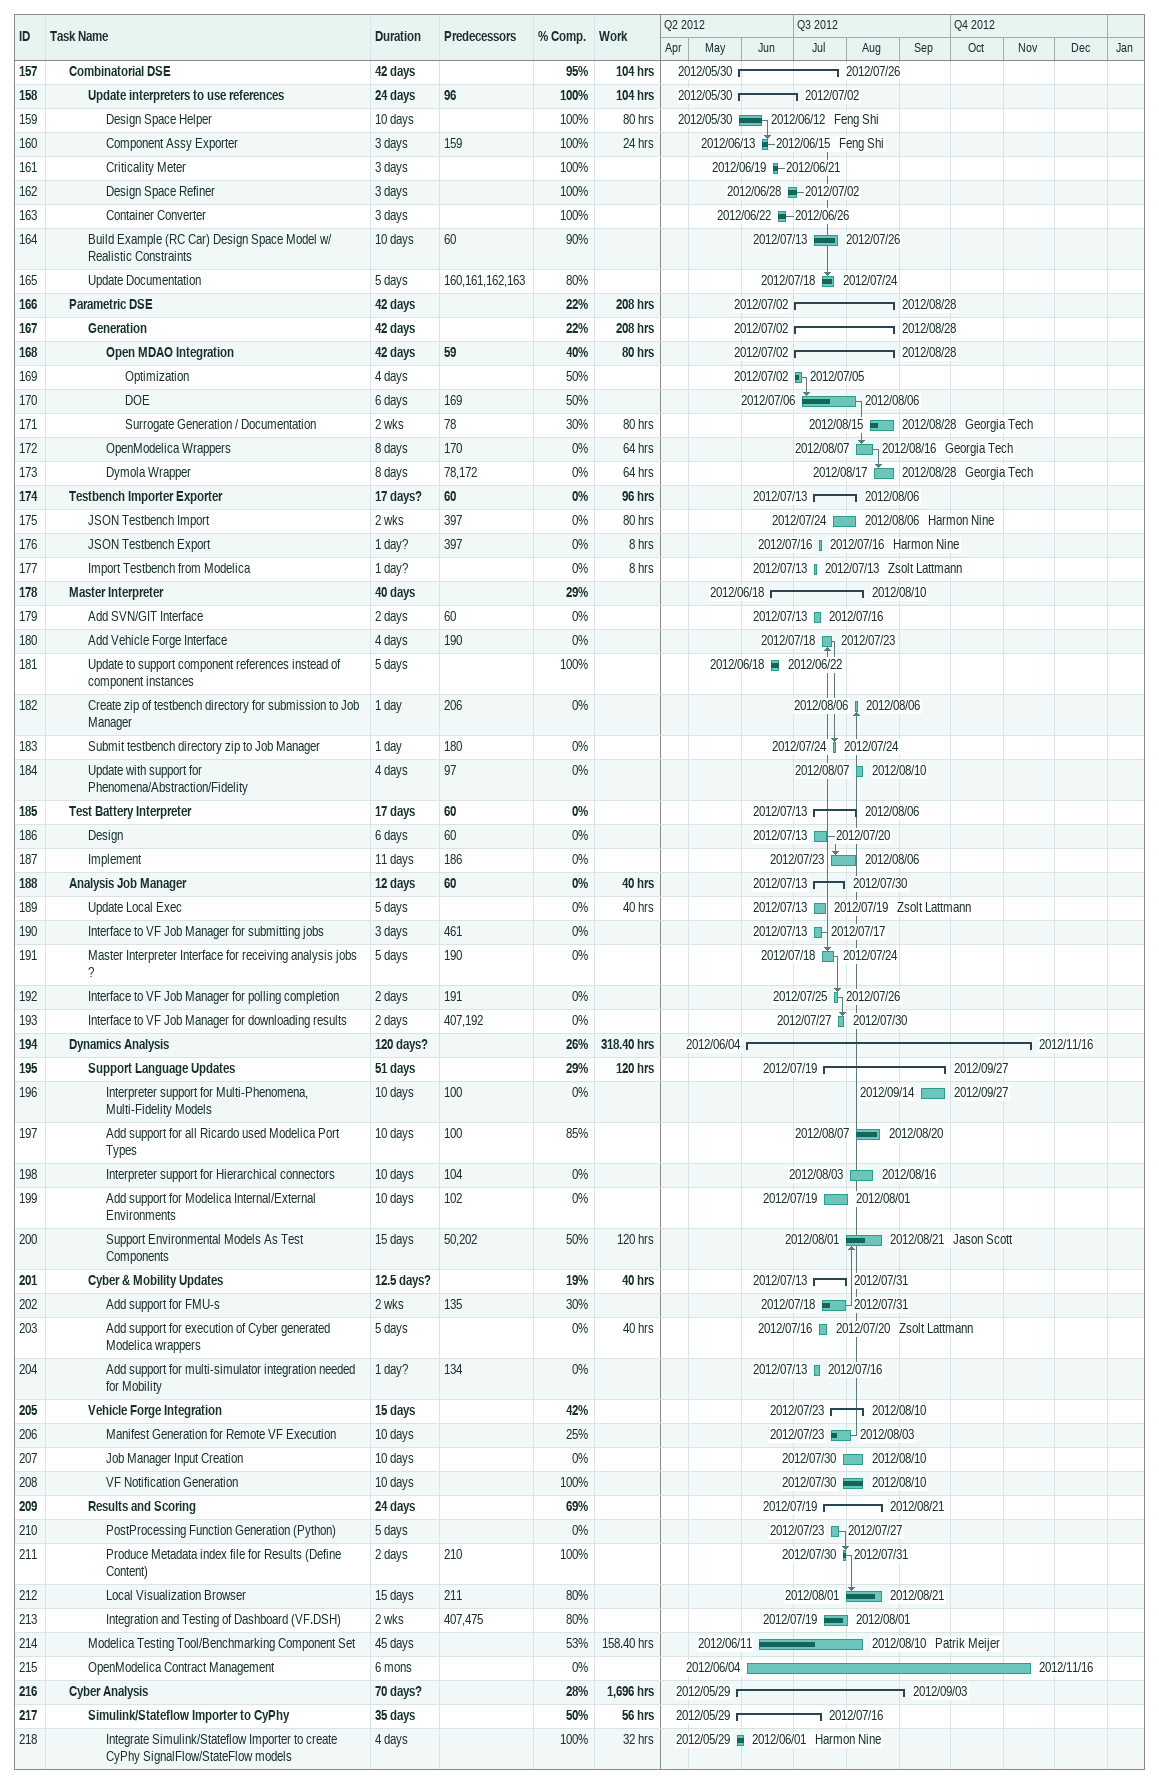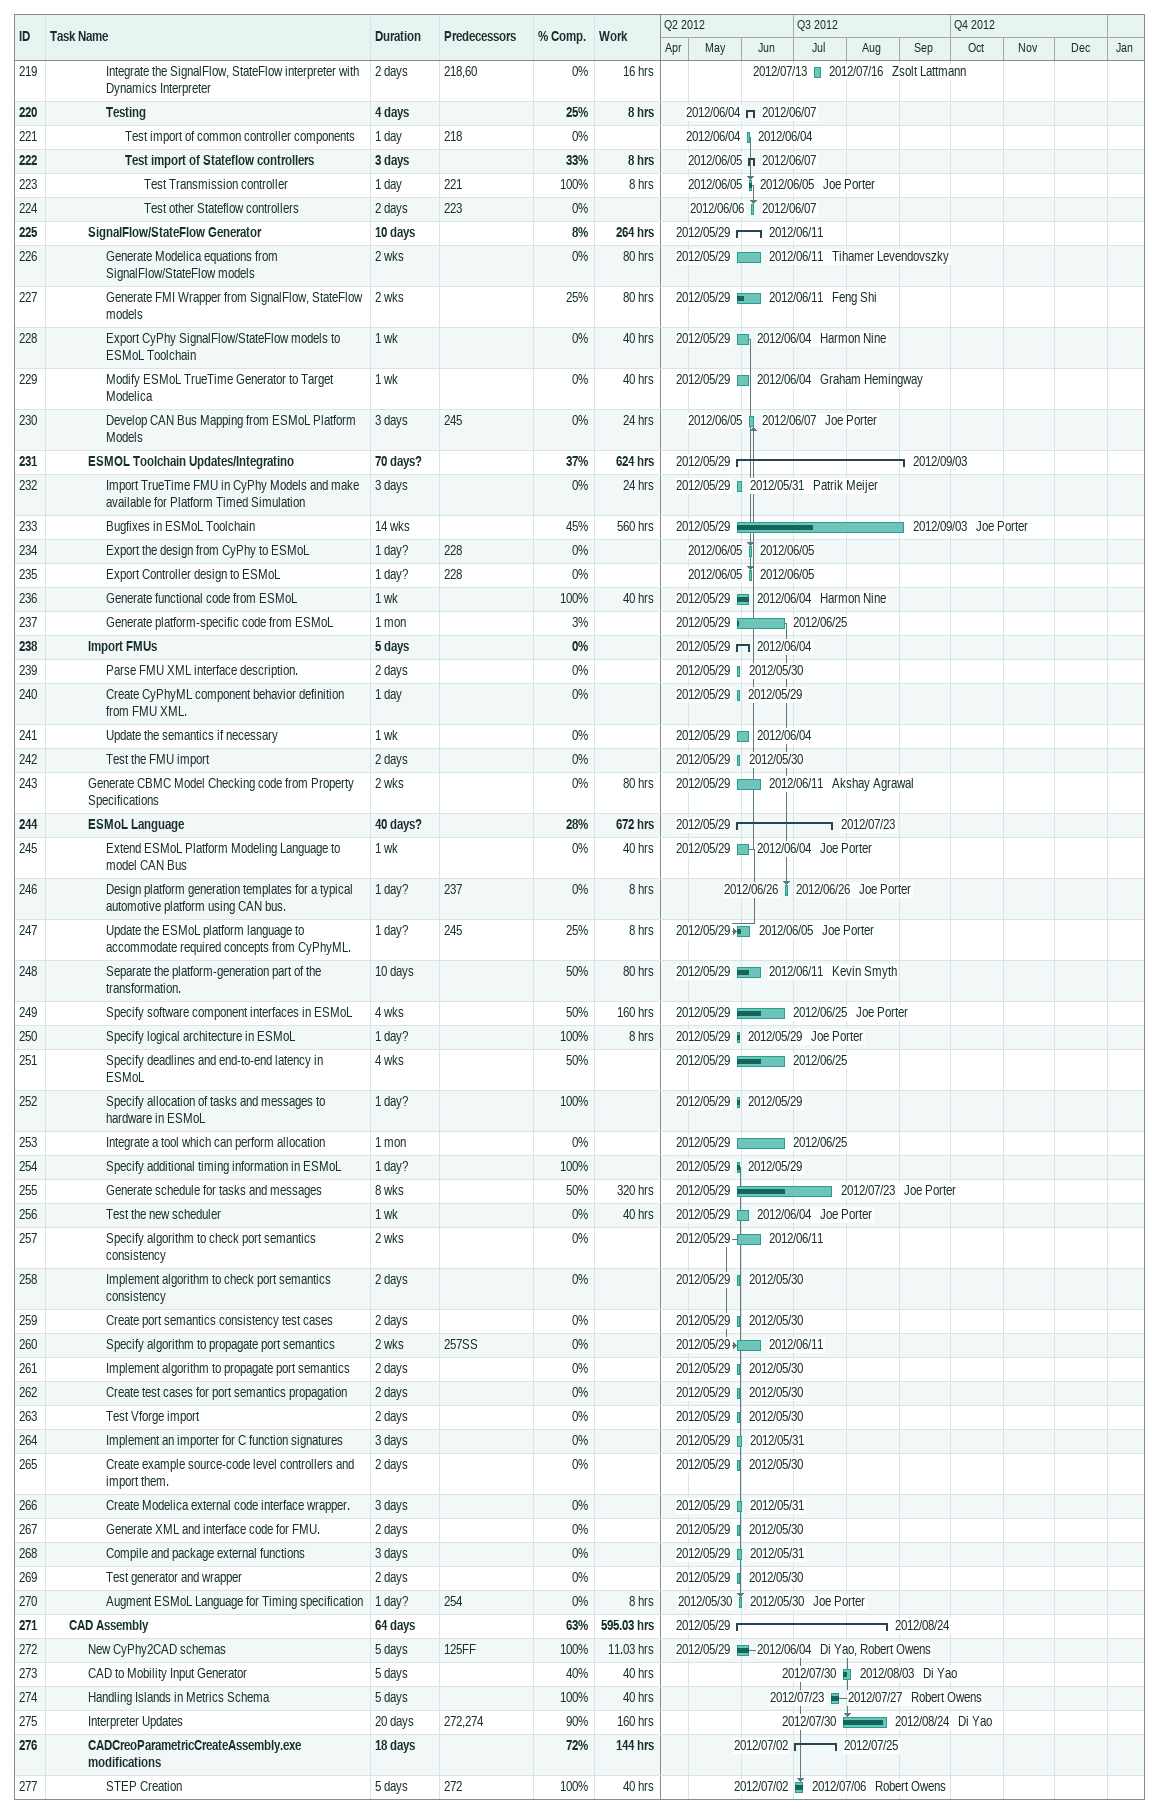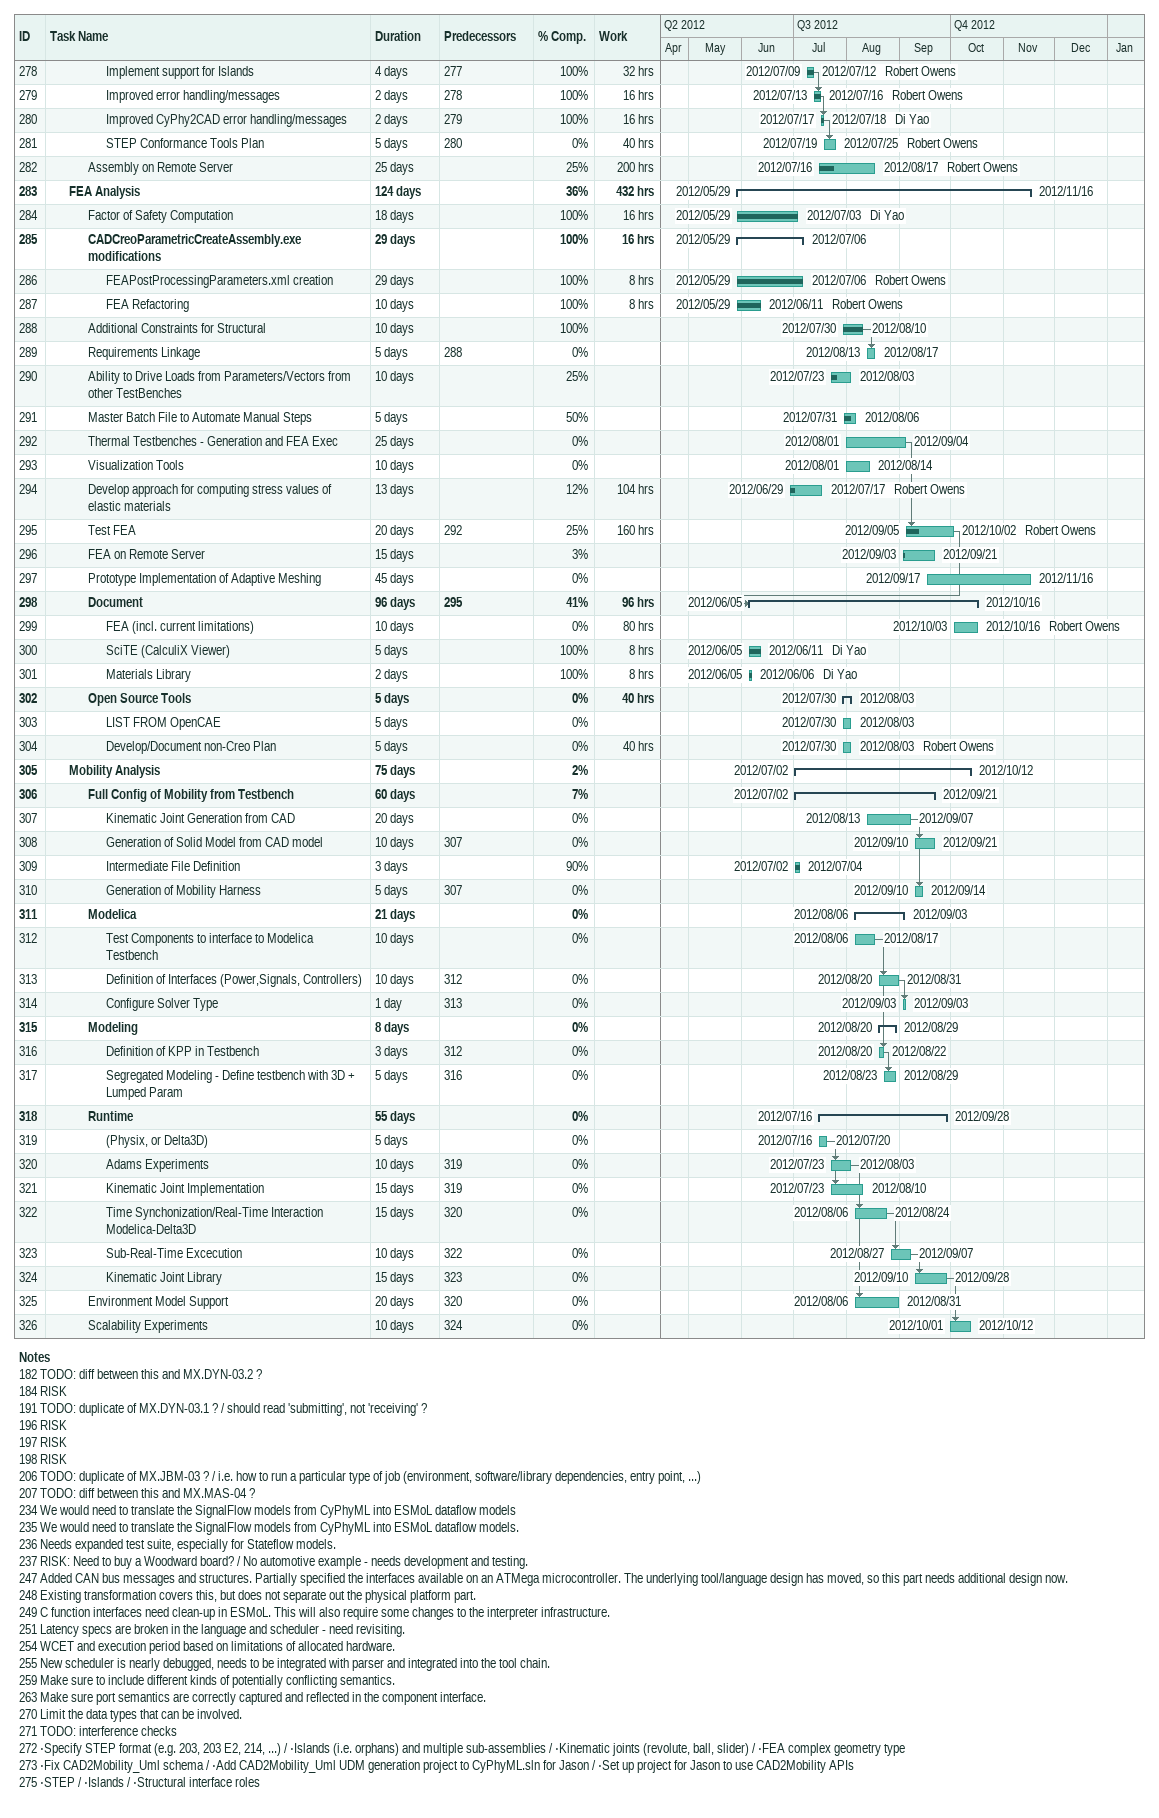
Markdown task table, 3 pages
| ID | Level | Task | Duration | Start | Finish | Predecessors | Resources | % complete | Work (h) |
|---|---|---|---|---|---|---|---|---|---|
| 157 | 2 | **Combinatorial DSE** | 42d | 2012-05-30 | 2012-07-26 |  |  | 95 | 104 |
| 158 | 3 | **Update interpreters to use references** | 24d | 2012-05-30 | 2012-07-02 | 96 |  | 100 | 104 |
| 159 | 4 | Design Space Helper | 10d | 2012-05-30 | 2012-06-12 |  | Feng Shi | 100 | 80 |
| 160 | 4 | Component Assy Exporter | 3d | 2012-06-13 | 2012-06-15 | 159 | Feng Shi | 100 | 24 |
| 161 | 4 | Criticality Meter | 3d | 2012-06-19 | 2012-06-21 |  |  | 100 |  |
| 162 | 4 | Design Space Refiner | 3d | 2012-06-28 | 2012-07-02 |  |  | 100 |  |
| 163 | 4 | Container Converter | 3d | 2012-06-22 | 2012-06-26 |  |  | 100 |  |
| 164 | 3 | Build Example (RC Car) Design Space Model w/ Realistic Constraints | 10d | 2012-07-13 | 2012-07-26 | 60 |  | 90 |  |
| 165 | 3 | Update Documentation | 5d | 2012-07-18 | 2012-07-24 | 160, 161, 162, 163 |  | 80 |  |
| 166 | 2 | **Parametric DSE** | 42d | 2012-07-02 | 2012-08-28 |  |  | 22 | 208 |
| 167 | 3 | **Generation** | 42d | 2012-07-02 | 2012-08-28 |  |  | 22 | 208 |
| 168 | 4 | **Open MDAO Integration** | 42d | 2012-07-02 | 2012-08-28 | 59 |  | 40 | 80 |
| 169 | 5 | Optimization | 4d | 2012-07-02 | 2012-07-05 |  |  | 50 |  |
| 170 | 5 | DOE | 6d | 2012-07-06 | 2012-08-06 | 169 |  | 50 |  |
| 171 | 5 | Surrogate Generation / Documentation | 2w | 2012-08-15 | 2012-08-28 | 78 | Georgia Tech | 30 | 80 |
| 172 | 4 | OpenModelica Wrappers | 8d | 2012-08-07 | 2012-08-16 | 170 | Georgia Tech | 0 | 64 |
| 173 | 4 | Dymola Wrapper | 8d | 2012-08-17 | 2012-08-28 | 78, 172 | Georgia Tech | 0 | 64 |
| 174 | 2 | **Testbench Importer Exporter** | 17d? | 2012-07-13 | 2012-08-06 | 60 |  | 0 | 96 |
| 175 | 3 | JSON Testbench Import | 2w | 2012-07-24 | 2012-08-06 | 397 | Harmon Nine | 0 | 80 |
| 176 | 3 | JSON Testbench Export | 1d? | 2012-07-16 | 2012-07-16 | 397 | Harmon Nine | 0 | 8 |
| 177 | 3 | Import Testbench from Modelica | 1d? | 2012-07-13 | 2012-07-13 |  | Zsolt Lattmann | 0 | 8 |
| 178 | 2 | **Master Interpreter** | 40d | 2012-06-18 | 2012-08-10 |  |  | 29 |  |
| 179 | 3 | Add SVN/GIT Interface | 2d | 2012-07-13 | 2012-07-16 | 60 |  | 0 |  |
| 180 | 3 | Add Vehicle Forge Interface | 4d | 2012-07-18 | 2012-07-23 | 190 |  | 0 |  |
| 181 | 3 | Update to support component references instead of component instances | 5d | 2012-06-18 | 2012-06-22 |  |  | 100 |  |
| 182 | 3 | Create zip of testbench directory for submission to Job Manager | 1d | 2012-08-06 | 2012-08-06 | 206 |  | 0 |  |
| 183 | 3 | Submit testbench directory zip to Job Manager | 1d | 2012-07-24 | 2012-07-24 | 180 |  | 0 |  |
| 184 | 3 | Update with support for Phenomena/Abstraction/Fidelity | 4d | 2012-08-07 | 2012-08-10 | 97 |  | 0 |  |
| 185 | 2 | **Test Battery Interpreter** | 17d | 2012-07-13 | 2012-08-06 | 60 |  | 0 |  |
| 186 | 3 | Design | 6d | 2012-07-13 | 2012-07-20 | 60 |  | 0 |  |
| 187 | 3 | Implement | 11d | 2012-07-23 | 2012-08-06 | 186 |  | 0 |  |
| 188 | 2 | **Analysis Job Manager** | 12d | 2012-07-13 | 2012-07-30 | 60 |  | 0 | 40 |
| 189 | 3 | Update Local Exec | 5d | 2012-07-13 | 2012-07-19 |  | Zsolt Lattmann | 0 | 40 |
| 190 | 3 | Interface to VF Job Manager for submitting jobs | 3d | 2012-07-13 | 2012-07-17 | 461 |  | 0 |  |
| 191 | 3 | Master Interpreter Interface for receiving analysis jobs ? | 5d | 2012-07-18 | 2012-07-24 | 190 |  | 0 |  |
| 192 | 3 | Interface to VF Job Manager for polling completion | 2d | 2012-07-25 | 2012-07-26 | 191 |  | 0 |  |
| 193 | 3 | Interface to VF Job Manager for downloading results | 2d | 2012-07-27 | 2012-07-30 | 407, 192 |  | 0 |  |
| 194 | 2 | **Dynamics Analysis** | 120d? | 2012-06-04 | 2012-11-16 |  |  | 26 | 318.40 |
| 195 | 3 | **Support Language Updates** | 51d | 2012-07-19 | 2012-09-27 |  |  | 29 | 120 |
| 196 | 4 | Interpreter support for Multi-Phenomena, Multi-Fidelity Models | 10d | 2012-09-14 | 2012-09-27 | 100 |  | 0 |  |
| 197 | 4 | Add support for all Ricardo used Modelica Port Types | 10d | 2012-08-07 | 2012-08-20 | 100 |  | 85 |  |
| 198 | 4 | Interpreter support for Hierarchical connectors | 10d | 2012-08-03 | 2012-08-16 | 104 |  | 0 |  |
| 199 | 4 | Add support for Modelica Internal/External Environments | 10d | 2012-07-19 | 2012-08-01 | 102 |  | 0 |  |
| 200 | 4 | Support Environmental Models As Test Components | 15d | 2012-08-01 | 2012-08-21 | 50, 202 | Jason Scott | 50 | 120 |
| 201 | 3 | **Cyber & Mobility Updates** | 12.5d? | 2012-07-13 | 2012-07-31 |  |  | 19 | 40 |
| 202 | 4 | Add support for FMU-s | 2w | 2012-07-18 | 2012-07-31 | 135 |  | 30 |  |
| 203 | 4 | Add support for execution of Cyber generated Modelica wrappers | 5d | 2012-07-16 | 2012-07-20 |  | Zsolt Lattmann | 0 | 40 |
| 204 | 4 | Add support for multi-simulator integration needed for Mobility | 1d? | 2012-07-13 | 2012-07-16 | 134 |  | 0 |  |
| 205 | 3 | **Vehicle Forge Integration** | 15d | 2012-07-23 | 2012-08-10 |  |  | 42 |  |
| 206 | 4 | Manifest Generation for Remote VF Execution | 10d | 2012-07-23 | 2012-08-03 |  |  | 25 |  |
| 207 | 4 | Job Manager Input Creation | 10d | 2012-07-30 | 2012-08-10 |  |  | 0 |  |
| 208 | 4 | VF Notification Generation | 10d | 2012-07-30 | 2012-08-10 |  |  | 100 |  |
| 209 | 3 | **Results and Scoring** | 24d | 2012-07-19 | 2012-08-21 |  |  | 69 |  |
| 210 | 4 | PostProcessing Function Generation (Python) | 5d | 2012-07-23 | 2012-07-27 |  |  | 0 |  |
| 211 | 4 | Produce Metadata index file for Results (Define Content) | 2d | 2012-07-30 | 2012-07-31 | 210 |  | 100 |  |
| 212 | 4 | Local Visualization Browser | 15d | 2012-08-01 | 2012-08-21 | 211 |  | 80 |  |
| 213 | 4 | Integration and Testing of Dashboard (VF.DSH) | 2w | 2012-07-19 | 2012-08-01 | 407, 475 |  | 80 |  |
| 214 | 3 | Modelica Testing Tool/Benchmarking Component Set | 45d | 2012-06-11 | 2012-08-10 |  | Patrik Meijer | 53 | 158.40 |
| 215 | 3 | OpenModelica Contract Management | 6mo | 2012-06-04 | 2012-11-16 |  |  | 0 |  |
| 216 | 2 | **Cyber Analysis** | 70d? | 2012-05-29 | 2012-09-03 |  |  | 28 | 1696 |
| 217 | 3 | **Simulink/Stateflow Importer to CyPhy** | 35d | 2012-05-29 | 2012-07-16 |  |  | 50 | 56 |
| 218 | 4 | Integrate Simulink/Stateflow Importer to create CyPhy SignalFlow/StateFlow models | 4d | 2012-05-29 | 2012-06-01 |  | Harmon Nine | 100 | 32 |
| 219 | 4 | Integrate the SignalFlow, StateFlow interpreter with Dynamics Interpreter | 2d | 2012-07-13 | 2012-07-16 | 218, 60 | Zsolt Lattmann | 0 | 16 |
| 220 | 4 | **Testing** | 4d | 2012-06-04 | 2012-06-07 |  |  | 25 | 8 |
| 221 | 5 | Test import of common controller components | 1d | 2012-06-04 | 2012-06-04 | 218 |  | 0 |  |
| 222 | 5 | **Test import of Stateflow controllers** | 3d | 2012-06-05 | 2012-06-07 |  |  | 33 | 8 |
| 223 | 6 | Test Transmission controller | 1d | 2012-06-05 | 2012-06-05 | 221 | Joe Porter | 100 | 8 |
| 224 | 6 | Test other Stateflow controllers | 2d | 2012-06-06 | 2012-06-07 | 223 |  | 0 |  |
| 225 | 3 | **SignalFlow/StateFlow Generator** | 10d | 2012-05-29 | 2012-06-11 |  |  | 8 | 264 |
| 226 | 4 | Generate Modelica equations from SignalFlow/StateFlow models | 2w | 2012-05-29 | 2012-06-11 |  | Tihamer Levendovszky | 0 | 80 |
| 227 | 4 | Generate FMI Wrapper from SignalFlow, StateFlow models | 2w | 2012-05-29 | 2012-06-11 |  | Feng Shi | 25 | 80 |
| 228 | 4 | Export CyPhy SignalFlow/StateFlow models to ESMoL Toolchain | 1w | 2012-05-29 | 2012-06-04 |  | Harmon Nine | 0 | 40 |
| 229 | 4 | Modify ESMoL TrueTime Generator to Target Modelica | 1w | 2012-05-29 | 2012-06-04 |  | Graham Hemingway | 0 | 40 |
| 230 | 4 | Develop CAN Bus Mapping from ESMoL Platform Models | 3d | 2012-06-05 | 2012-06-07 | 245 | Joe Porter | 0 | 24 |
| 231 | 3 | **ESMOL Toolchain Updates/Integratino** | 70d? | 2012-05-29 | 2012-09-03 |  |  | 37 | 624 |
| 232 | 4 | Import TrueTime FMU in CyPhy Models and make available for Platform Timed Simulation | 3d | 2012-05-29 | 2012-05-31 |  | Patrik Meijer | 0 | 24 |
| 233 | 4 | Bugfixes in ESMoL Toolchain | 14w | 2012-05-29 | 2012-09-03 |  | Joe Porter | 45 | 560 |
| 234 | 4 | Export the design from CyPhy to ESMoL | 1d? | 2012-06-05 | 2012-06-05 | 228 |  | 0 |  |
| 235 | 4 | Export Controller design to ESMoL | 1d? | 2012-06-05 | 2012-06-05 | 228 |  | 0 |  |
| 236 | 4 | Generate functional code from ESMoL | 1w | 2012-05-29 | 2012-06-04 |  | Harmon Nine | 100 | 40 |
| 237 | 4 | Generate platform-specific code from ESMoL | 1mo | 2012-05-29 | 2012-06-25 |  |  | 3 |  |
| 238 | 3 | **Import FMUs** | 5d | 2012-05-29 | 2012-06-04 |  |  | 0 |  |
| 239 | 4 | Parse FMU XML interface description. | 2d | 2012-05-29 | 2012-05-30 |  |  | 0 |  |
| 240 | 4 | Create CyPhyML component behavior definition from FMU XML. | 1d | 2012-05-29 | 2012-05-29 |  |  | 0 |  |
| 241 | 4 | Update the semantics if necessary | 1w | 2012-05-29 | 2012-06-04 |  |  | 0 |  |
| 242 | 4 | Test the FMU import | 2d | 2012-05-29 | 2012-05-30 |  |  | 0 |  |
| 243 | 3 | Generate CBMC Model Checking code from Property Specifications | 2w | 2012-05-29 | 2012-06-11 |  | Akshay Agrawal | 0 | 80 |
| 244 | 3 | **ESMoL Language** | 40d? | 2012-05-29 | 2012-07-23 |  |  | 28 | 672 |
| 245 | 4 | Extend ESMoL Platform Modeling Language to model CAN Bus | 1w | 2012-05-29 | 2012-06-04 |  | Joe Porter | 0 | 40 |
| 246 | 4 | Design platform generation templates for a typical automotive platform using CAN bus. | 1d? | 2012-06-26 | 2012-06-26 | 237 | Joe Porter | 0 | 8 |
| 247 | 4 | Update the ESMoL platform language to accommodate required concepts from CyPhyML. | 1d? | 2012-05-29 | 2012-06-05 | 245 | Joe Porter | 25 | 8 |
| 248 | 4 | Separate the platform-generation part of the transformation. | 10d | 2012-05-29 | 2012-06-11 |  | Kevin Smyth | 50 | 80 |
| 249 | 4 | Specify software component interfaces in ESMoL | 4w | 2012-05-29 | 2012-06-25 |  | Joe Porter | 50 | 160 |
| 250 | 4 | Specify logical architecture in ESMoL | 1d? | 2012-05-29 | 2012-05-29 |  | Joe Porter | 100 | 8 |
| 251 | 4 | Specify deadlines and end-to-end latency in ESMoL | 4w | 2012-05-29 | 2012-06-25 |  |  | 50 |  |
| 252 | 4 | Specify allocation of tasks and messages to hardware in ESMoL | 1d? | 2012-05-29 | 2012-05-29 |  |  | 100 |  |
| 253 | 4 | Integrate a tool which can perform allocation | 1mo | 2012-05-29 | 2012-06-25 |  |  | 0 |  |
| 254 | 4 | Specify additional timing information in ESMoL | 1d? | 2012-05-29 | 2012-05-29 |  |  | 100 |  |
| 255 | 4 | Generate schedule for tasks and messages | 8w | 2012-05-29 | 2012-07-23 |  | Joe Porter | 50 | 320 |
| 256 | 4 | Test the new scheduler | 1w | 2012-05-29 | 2012-06-04 |  | Joe Porter | 0 | 40 |
| 257 | 4 | Specify algorithm to check port semantics consistency | 2w | 2012-05-29 | 2012-06-11 |  |  | 0 |  |
| 258 | 4 | Implement algorithm to check port semantics consistency | 2d | 2012-05-29 | 2012-05-30 |  |  | 0 |  |
| 259 | 4 | Create port semantics consistency test cases | 2d | 2012-05-29 | 2012-05-30 |  |  | 0 |  |
| 260 | 4 | Specify algorithm to propagate port semantics | 2w | 2012-05-29 | 2012-06-11 | 257SS |  | 0 |  |
| 261 | 4 | Implement algorithm to propagate port semantics | 2d | 2012-05-29 | 2012-05-30 |  |  | 0 |  |
| 262 | 4 | Create test cases for port semantics propagation | 2d | 2012-05-29 | 2012-05-30 |  |  | 0 |  |
| 263 | 4 | Test Vforge import | 2d | 2012-05-29 | 2012-05-30 |  |  | 0 |  |
| 264 | 4 | Implement an importer for C function signatures | 3d | 2012-05-29 | 2012-05-31 |  |  | 0 |  |
| 265 | 4 | Create example source-code level controllers and import them. | 2d | 2012-05-29 | 2012-05-30 |  |  | 0 |  |
| 266 | 4 | Create Modelica external code interface wrapper. | 3d | 2012-05-29 | 2012-05-31 |  |  | 0 |  |
| 267 | 4 | Generate XML and interface code for FMU. | 2d | 2012-05-29 | 2012-05-30 |  |  | 0 |  |
| 268 | 4 | Compile and package external functions | 3d | 2012-05-29 | 2012-05-31 |  |  | 0 |  |
| 269 | 4 | Test generator and wrapper | 2d | 2012-05-29 | 2012-05-30 |  |  | 0 |  |
| 270 | 4 | Augment ESMoL Language for Timing specification | 1d? | 2012-05-30 | 2012-05-30 | 254 | Joe Porter | 0 | 8 |
| 271 | 2 | **CAD Assembly** | 64d | 2012-05-29 | 2012-08-24 |  |  | 63 | 595.03 |
| 272 | 3 | New CyPhy2CAD schemas | 5d | 2012-05-29 | 2012-06-04 | 125FF | Di Yao, Robert Owens | 100 | 11.03 |
| 273 | 3 | CAD to Mobility Input Generator | 5d | 2012-07-30 | 2012-08-03 |  | Di Yao | 40 | 40 |
| 274 | 3 | Handling Islands in Metrics Schema | 5d | 2012-07-23 | 2012-07-27 |  | Robert Owens | 100 | 40 |
| 275 | 3 | Interpreter Updates | 20d | 2012-07-30 | 2012-08-24 | 272, 274 | Di Yao | 90 | 160 |
| 276 | 3 | **CADCreoParametricCreateAssembly.exe modifications** | 18d | 2012-07-02 | 2012-07-25 |  |  | 72 | 144 |
| 277 | 4 | STEP Creation | 5d | 2012-07-02 | 2012-07-06 | 272 | Robert Owens | 100 | 40 |
| 278 | 4 | Implement support for Islands | 4d | 2012-07-09 | 2012-07-12 | 277 | Robert Owens | 100 | 32 |
| 279 | 4 | Improved error handling/messages | 2d | 2012-07-13 | 2012-07-16 | 278 | Robert Owens | 100 | 16 |
| 280 | 4 | Improved CyPhy2CAD error handling/messages | 2d | 2012-07-17 | 2012-07-18 | 279 | Di Yao | 100 | 16 |
| 281 | 4 | STEP Conformance Tools Plan | 5d | 2012-07-19 | 2012-07-25 | 280 | Robert Owens | 0 | 40 |
| 282 | 3 | Assembly on Remote Server | 25d | 2012-07-16 | 2012-08-17 |  | Robert Owens | 25 | 200 |
| 283 | 2 | **FEA Analysis** | 124d | 2012-05-29 | 2012-11-16 |  |  | 36 | 432 |
| 284 | 3 | Factor of Safety Computation | 18d | 2012-05-29 | 2012-07-03 |  | Di Yao | 100 | 16 |
| 285 | 3 | **CADCreoParametricCreateAssembly.exe modifications** | 29d | 2012-05-29 | 2012-07-06 |  |  | 100 | 16 |
| 286 | 4 | FEAPostProcessingParameters.xml creation | 29d | 2012-05-29 | 2012-07-06 |  | Robert Owens | 100 | 8 |
| 287 | 4 | FEA Refactoring | 10d | 2012-05-29 | 2012-06-11 |  | Robert Owens | 100 | 8 |
| 288 | 3 | Additional Constraints for Structural | 10d | 2012-07-30 | 2012-08-10 |  |  | 100 |  |
| 289 | 3 | Requirements Linkage | 5d | 2012-08-13 | 2012-08-17 | 288 |  | 0 |  |
| 290 | 3 | Ability to Drive Loads from Parameters/Vectors from other TestBenches | 10d | 2012-07-23 | 2012-08-03 |  |  | 25 |  |
| 291 | 3 | Master Batch File to Automate Manual Steps | 5d | 2012-07-31 | 2012-08-06 |  |  | 50 |  |
| 292 | 3 | Thermal Testbenches - Generation and FEA Exec | 25d | 2012-08-01 | 2012-09-04 |  |  | 0 |  |
| 293 | 3 | Visualization Tools | 10d | 2012-08-01 | 2012-08-14 |  |  | 0 |  |
| 294 | 3 | Develop approach for computing stress values of elastic materials | 13d | 2012-06-29 | 2012-07-17 |  | Robert Owens | 12 | 104 |
| 295 | 3 | Test FEA | 20d | 2012-09-05 | 2012-10-02 | 292 | Robert Owens | 25 | 160 |
| 296 | 3 | FEA on Remote Server | 15d | 2012-09-03 | 2012-09-21 |  |  | 3 |  |
| 297 | 3 | Prototype Implementation of Adaptive Meshing | 45d | 2012-09-17 | 2012-11-16 |  |  | 0 |  |
| 298 | 3 | **Document** | 96d | 2012-06-05 | 2012-10-16 | 295 |  | 41 | 96 |
| 299 | 4 | FEA (incl. current limitations) | 10d | 2012-10-03 | 2012-10-16 |  | Robert Owens | 0 | 80 |
| 300 | 4 | SciTE (CalculiX Viewer) | 5d | 2012-06-05 | 2012-06-11 |  | Di Yao | 100 | 8 |
| 301 | 4 | Materials Library | 2d | 2012-06-05 | 2012-06-06 |  | Di Yao | 100 | 8 |
| 302 | 3 | **Open Source Tools** | 5d | 2012-07-30 | 2012-08-03 |  |  | 0 | 40 |
| 303 | 4 | LIST FROM OpenCAE | 5d | 2012-07-30 | 2012-08-03 |  |  | 0 |  |
| 304 | 4 | Develop/Document non-Creo Plan | 5d | 2012-07-30 | 2012-08-03 |  | Robert Owens | 0 | 40 |
| 305 | 2 | **Mobility Analysis** | 75d | 2012-07-02 | 2012-10-12 |  |  | 2 |  |
| 306 | 3 | **Full Config of Mobility from Testbench** | 60d | 2012-07-02 | 2012-09-21 |  |  | 7 |  |
| 307 | 4 | Kinematic Joint Generation from CAD | 20d | 2012-08-13 | 2012-09-07 |  |  | 0 |  |
| 308 | 4 | Generation of Solid Model from CAD model | 10d | 2012-09-10 | 2012-09-21 | 307 |  | 0 |  |
| 309 | 4 | Intermediate File Definition | 3d | 2012-07-02 | 2012-07-04 |  |  | 90 |  |
| 310 | 4 | Generation of Mobility Harness | 5d | 2012-09-10 | 2012-09-14 | 307 |  | 0 |  |
| 311 | 3 | **Modelica** | 21d | 2012-08-06 | 2012-09-03 |  |  | 0 |  |
| 312 | 4 | Test Components to interface to Modelica Testbench | 10d | 2012-08-06 | 2012-08-17 |  |  | 0 |  |
| 313 | 4 | Definition of Interfaces (Power,Signals, Controllers) | 10d | 2012-08-20 | 2012-08-31 | 312 |  | 0 |  |
| 314 | 4 | Configure Solver Type | 1d | 2012-09-03 | 2012-09-03 | 313 |  | 0 |  |
| 315 | 3 | **Modeling** | 8d | 2012-08-20 | 2012-08-29 |  |  | 0 |  |
| 316 | 4 | Definition of KPP in Testbench | 3d | 2012-08-20 | 2012-08-22 | 312 |  | 0 |  |
| 317 | 4 | Segregated Modeling - Define testbench with 3D + Lumped Param | 5d | 2012-08-23 | 2012-08-29 | 316 |  | 0 |  |
| 318 | 3 | **Runtime** | 55d | 2012-07-16 | 2012-09-28 |  |  | 0 |  |
| 319 | 4 | (Physix, or Delta3D) | 5d | 2012-07-16 | 2012-07-20 |  |  | 0 |  |
| 320 | 4 | Adams Experiments | 10d | 2012-07-23 | 2012-08-03 | 319 |  | 0 |  |
| 321 | 4 | Kinematic Joint Implementation | 15d | 2012-07-23 | 2012-08-10 | 319 |  | 0 |  |
| 322 | 4 | Time Synchonization/Real-Time Interaction Modelica-Delta3D | 15d | 2012-08-06 | 2012-08-24 | 320 |  | 0 |  |
| 323 | 4 | Sub-Real-Time Excecution | 10d | 2012-08-27 | 2012-09-07 | 322 |  | 0 |  |
| 324 | 4 | Kinematic Joint Library | 15d | 2012-09-10 | 2012-09-28 | 323 |  | 0 |  |
| 325 | 3 | Environment Model Support | 20d | 2012-08-06 | 2012-08-31 | 320 |  | 0 |  |
| 326 | 3 | Scalability Experiments | 10d | 2012-10-01 | 2012-10-12 | 324 |  | 0 |  |

Notes
- 182: TODO: diff between this and MX.DYN-03.2 ?
- 184: RISK
- 191: TODO: duplicate of MX.DYN-03.1 ? / should read 'submitting', not 'receiving' ?
- 196: RISK
- 197: RISK
- 198: RISK
- 206: TODO: duplicate of MX.JBM-03 ? / i.e. how to run a particular type of job (environment, software/library dependencies, entry point, ...)
- 207: TODO: diff between this and MX.MAS-04 ?
- 234: We would need to translate the SignalFlow models from CyPhyML into ESMoL dataflow models
- 235: We would need to translate the SignalFlow models from CyPhyML into ESMoL dataflow models.
- 236: Needs expanded test suite, especially for Stateflow models.
- 237: RISK: Need to buy a Woodward board? / No automotive example - needs development and testing.
- 247: Added CAN bus messages and structures. Partially specified the interfaces available on an ATMega microcontroller. The underlying tool/language design has moved, so this part needs additional design now.
- 248: Existing transformation covers this, but does not separate out the physical platform part.
- 249: C function interfaces need clean-up in ESMoL. This will also require some changes to the interpreter infrastructure.
- 251: Latency specs are broken in the language and scheduler - need revisiting.
- 254: WCET and execution period based on limitations of allocated hardware.
- 255: New scheduler is nearly debugged, needs to be integrated with parser and integrated into the tool chain.
- 259: Make sure to include different kinds of potentially conflicting semantics.
- 263: Make sure port semantics are correctly captured and reflected in the component interface.
- 270: Limit the data types that can be involved.
- 271: TODO: interference checks
- 272: ·Specify STEP format (e.g. 203, 203 E2, 214, ...) / ·Islands (i.e. orphans) and multiple sub-assemblies / ·Kinematic joints (revolute, ball, slider) / ·FEA complex geometry type
- 273: ·Fix CAD2Mobility_Uml schema / ·Add CAD2Mobility_Uml UDM generation project to CyPhyML.sln for Jason / ·Set up project for Jason to use CAD2Mobility APIs
- 275: ·STEP / ·Islands / ·Structural interface roles
